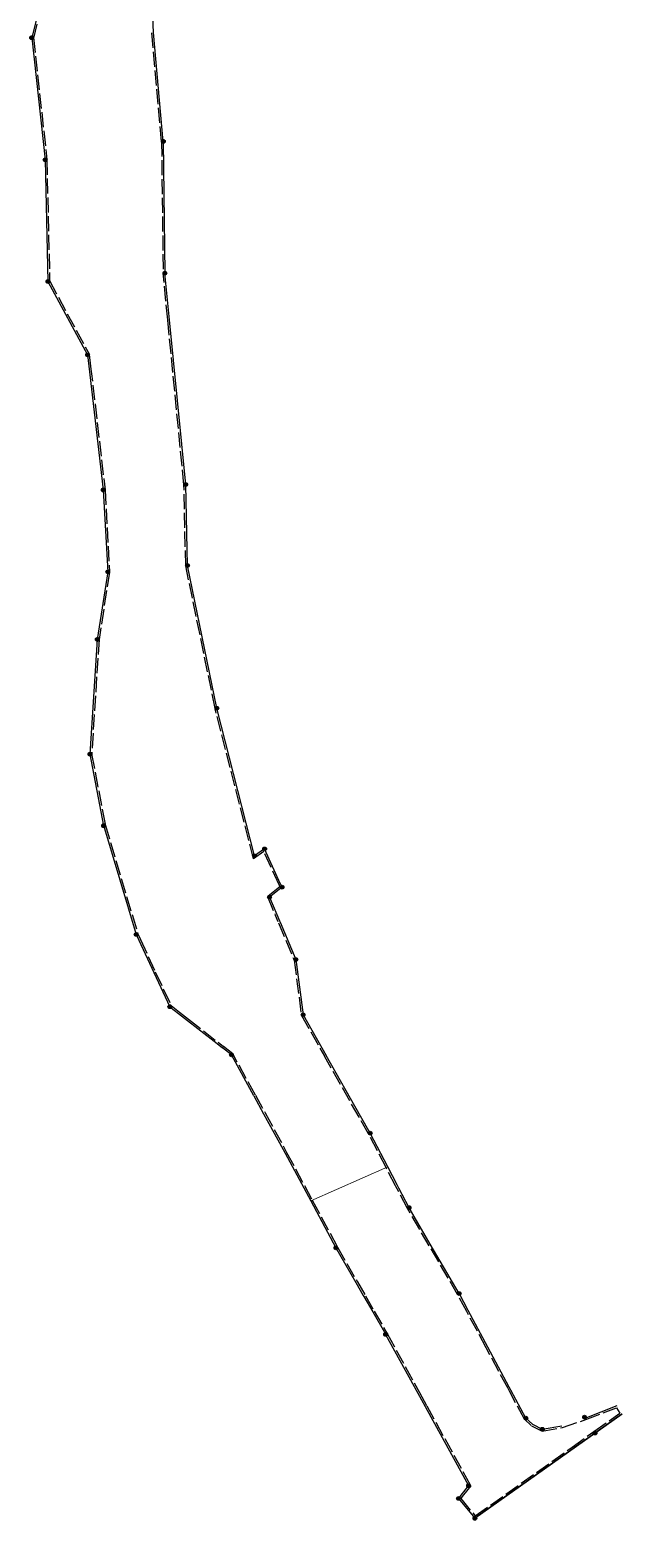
# Model space of a CAD drawing. Header units: metres. Extents: x 550507 to 551674, y 1839181 to 1840461.
# Drawn here: x 551438 to 551674, y 1839181 to 1839776 of the extents above; entities that cross this region are included whole.
import ezdxf

# ---------------------------------------------------------------- set-up
doc = ezdxf.new("R2010")
doc.units = ezdxf.units.M
doc.linetypes.add('LONG_DASHED', pattern=[7.5, 6, -1.5])
for name, color, linetype, lineweight in [('49', 7, 'Continuous', 25), ('50', 7, 'LONG_DASHED', 25), ('51', 7, 'Continuous', 25), ('52', 7, 'Continuous', 13)]:
    doc.layers.add(name, color=color, linetype=linetype, lineweight=lineweight)

msp = doc.modelspace()

# ---------------------------------------------------------------- hatches: boundary and pattern name
at = {"layer": '49'}
msp.add_hatch(color=256, dxfattribs=at).paths.add_polyline_path([(551528.218, 1839446.075, 1), (551526.718, 1839446.075, 1)])
msp.add_hatch(color=256, dxfattribs=at).paths.add_polyline_path([(551528.218, 1839446.075, 1), (551526.718, 1839446.075, 1)])
msp.add_hatch(color=256, dxfattribs=at).paths.add_polyline_path([(551528.218, 1839446.075, 1), (551526.718, 1839446.075, 1)])
at = {"layer": '51'}
for points in [[(551439.325, 1839772.519, 1), (551437.825, 1839772.519, 1)], [(551439.325, 1839772.519, 1), (551437.825, 1839772.519, 1)], [(551439.325, 1839772.519, 1), (551437.825, 1839772.519, 1)], [(551491.824, 1839731.138, 1), (551490.324, 1839731.138, 1)], [(551491.824, 1839731.138, 1), (551490.324, 1839731.138, 1)], [(551491.824, 1839731.138, 1), (551490.324, 1839731.138, 1)], [(551444.7, 1839723.788, 1), (551443.2, 1839723.788, 1)], [(551444.7, 1839723.788, 1), (551443.2, 1839723.788, 1)], [(551444.7, 1839723.788, 1), (551443.2, 1839723.788, 1)], [(551445.784, 1839675.249, 1), (551444.284, 1839675.249, 1)], [(551445.784, 1839675.249, 1), (551444.284, 1839675.249, 1)], [(551445.784, 1839675.249, 1), (551444.284, 1839675.249, 1)], [(551492.474, 1839678.587, 1), (551490.974, 1839678.587, 1)], [(551492.474, 1839678.587, 1), (551490.974, 1839678.587, 1)], [(551492.474, 1839678.587, 1), (551490.974, 1839678.587, 1)], [(551461.616, 1839645.995, 1), (551460.116, 1839645.995, 1)], [(551461.616, 1839645.995, 1), (551460.116, 1839645.995, 1)], [(551461.616, 1839645.995, 1), (551460.116, 1839645.995, 1)], [(551467.886, 1839592.053, 1), (551466.386, 1839592.053, 1)], [(551467.886, 1839592.053, 1), (551466.386, 1839592.053, 1)], [(551467.886, 1839592.053, 1), (551466.386, 1839592.053, 1)], [(551500.77, 1839594.21, 1), (551499.27, 1839594.21, 1)], [(551500.77, 1839594.21, 1), (551499.27, 1839594.21, 1)], [(551500.77, 1839594.21, 1), (551499.27, 1839594.21, 1)], [(551501.481, 1839561.964, 1), (551499.981, 1839561.964, 1)], [(551501.481, 1839561.964, 1), (551499.981, 1839561.964, 1)], [(551501.481, 1839561.964, 1), (551499.981, 1839561.964, 1)], [(551469.671, 1839559.406, 1), (551468.171, 1839559.406, 1)], [(551469.671, 1839559.406, 1), (551468.171, 1839559.406, 1)], [(551469.671, 1839559.406, 1), (551468.171, 1839559.406, 1)], [(551465.518, 1839532.456, 1), (551464.018, 1839532.456, 1)], [(551465.518, 1839532.456, 1), (551464.018, 1839532.456, 1)], [(551465.518, 1839532.456, 1), (551464.018, 1839532.456, 1)], [(551513.217, 1839504.97, 1), (551511.717, 1839504.97, 1)], [(551513.217, 1839504.97, 1), (551511.717, 1839504.97, 1)], [(551513.217, 1839504.97, 1), (551511.717, 1839504.97, 1)], [(551462.569, 1839486.662, 1), (551461.069, 1839486.662, 1)], [(551462.569, 1839486.662, 1), (551461.069, 1839486.662, 1)], [(551462.569, 1839486.662, 1), (551461.069, 1839486.662, 1)], [(551467.998, 1839458.116, 1), (551466.498, 1839458.116, 1)], [(551467.998, 1839458.116, 1), (551466.498, 1839458.116, 1)], [(551467.998, 1839458.116, 1), (551466.498, 1839458.116, 1)], [(551532.243, 1839448.85, 1), (551530.743, 1839448.85, 1)], [(551532.243, 1839448.85, 1), (551530.743, 1839448.85, 1)], [(551532.243, 1839448.85, 1), (551530.743, 1839448.85, 1)], [(551528.218, 1839446.075, 1), (551526.718, 1839446.075, 1)], [(551528.218, 1839446.075, 1), (551526.718, 1839446.075, 1)], [(551528.218, 1839446.075, 1), (551526.718, 1839446.075, 1)], [(551534.211, 1839429.592, 1), (551532.711, 1839429.592, 1)], [(551534.211, 1839429.592, 1), (551532.711, 1839429.592, 1)], [(551534.211, 1839429.592, 1), (551532.711, 1839429.592, 1)], [(551539.225, 1839433.575, 1), (551537.725, 1839433.575, 1)], [(551539.225, 1839433.575, 1), (551537.725, 1839433.575, 1)], [(551539.225, 1839433.575, 1), (551537.725, 1839433.575, 1)], [(551481.014, 1839414.72, 1), (551479.514, 1839414.72, 1)], [(551481.014, 1839414.72, 1), (551479.514, 1839414.72, 1)], [(551481.014, 1839414.72, 1), (551479.514, 1839414.72, 1)], [(551544.686, 1839404.699, 1), (551543.186, 1839404.699, 1)], [(551544.686, 1839404.699, 1), (551543.186, 1839404.699, 1)], [(551544.686, 1839404.699, 1), (551543.186, 1839404.699, 1)], [(551494.403, 1839385.904, 1), (551492.903, 1839385.904, 1)], [(551494.403, 1839385.904, 1), (551492.903, 1839385.904, 1)], [(551494.403, 1839385.904, 1), (551492.903, 1839385.904, 1)], [(551547.608, 1839382.66, 1), (551546.108, 1839382.66, 1)], [(551547.608, 1839382.66, 1), (551546.108, 1839382.66, 1)], [(551547.608, 1839382.66, 1), (551546.108, 1839382.66, 1)], [(551519.005, 1839366.664, 1), (551517.505, 1839366.664, 1)], [(551519.005, 1839366.664, 1), (551517.505, 1839366.664, 1)], [(551519.005, 1839366.664, 1), (551517.505, 1839366.664, 1)], [(551574.344, 1839335.465, 1), (551572.844, 1839335.465, 1)], [(551574.344, 1839335.465, 1), (551572.844, 1839335.465, 1)], [(551574.344, 1839335.465, 1), (551572.844, 1839335.465, 1)], [(551589.891, 1839305.688, 1), (551588.391, 1839305.688, 1)], [(551589.891, 1839305.688, 1), (551588.391, 1839305.688, 1)], [(551589.891, 1839305.688, 1), (551588.391, 1839305.688, 1)], [(551560.688, 1839289.667, 1), (551559.188, 1839289.667, 1)], [(551560.688, 1839289.667, 1), (551559.188, 1839289.667, 1)], [(551560.688, 1839289.667, 1), (551559.188, 1839289.667, 1)], [(551609.865, 1839271.461, 1), (551608.365, 1839271.461, 1)], [(551609.865, 1839271.461, 1), (551608.365, 1839271.461, 1)], [(551609.865, 1839271.461, 1), (551608.365, 1839271.461, 1)], [(551580.525, 1839255.149, 1), (551579.025, 1839255.149, 1)], [(551580.525, 1839255.149, 1), (551579.025, 1839255.149, 1)], [(551580.525, 1839255.149, 1), (551579.025, 1839255.149, 1)], [(551636.474, 1839221.726, 1), (551634.974, 1839221.726, 1)], [(551636.474, 1839221.726, 1), (551634.974, 1839221.726, 1)], [(551636.474, 1839221.726, 1), (551634.974, 1839221.726, 1)], [(551659.9, 1839222.14, 1), (551658.4, 1839222.14, 1)], [(551659.9, 1839222.14, 1), (551658.4, 1839222.14, 1)], [(551659.9, 1839222.14, 1), (551658.4, 1839222.14, 1)], [(551643.03, 1839217.3, 1), (551641.53, 1839217.3, 1)], [(551643.03, 1839217.3, 1), (551641.53, 1839217.3, 1)], [(551643.03, 1839217.3, 1), (551641.53, 1839217.3, 1)], [(551664.04, 1839215.8, 1), (551662.54, 1839215.8, 1)], [(551664.04, 1839215.8, 1), (551662.54, 1839215.8, 1)], [(551664.04, 1839215.8, 1), (551662.54, 1839215.8, 1)], [(551613.625, 1839194.813, 1), (551612.125, 1839194.813, 1)], [(551613.625, 1839194.813, 1), (551612.125, 1839194.813, 1)], [(551613.625, 1839194.813, 1), (551612.125, 1839194.813, 1)], [(551609.58, 1839189.698, 1), (551608.08, 1839189.698, 1)], [(551609.58, 1839189.698, 1), (551608.08, 1839189.698, 1)], [(551609.58, 1839189.698, 1), (551608.08, 1839189.698, 1)], [(551616.148, 1839181.768, 1), (551614.648, 1839181.768, 1)], [(551616.148, 1839181.768, 1), (551614.648, 1839181.768, 1)], [(551616.148, 1839181.768, 1), (551614.648, 1839181.768, 1)]]:
    msp.add_hatch(color=256, dxfattribs=at).paths.add_polyline_path(points)

# ---------------------------------------------------------------- linework, layer by layer
at = {"layer": '49'}
for p, q in [((551491.07, 1839731.13), (551491.72, 1839678.58)), ((551491.07, 1839731.13), (551491.72, 1839678.58)), ((551491.07, 1839731.13), (551491.72, 1839678.58)), ((551493.55, 1839659.98), (551491.72, 1839678.58)), ((551493.55, 1839659.98), (551491.72, 1839678.58)), ((551493.55, 1839659.98), (551491.72, 1839678.58)), ((551500.01, 1839594.2), (551493.55, 1839659.98)), ((551500.01, 1839594.2), (551493.55, 1839659.98)), ((551500.01, 1839594.2), (551493.55, 1839659.98)), ((551460.86, 1839645.99), (551461.39, 1839641.42)), ((551460.86, 1839645.99), (551461.39, 1839641.42)), ((551460.86, 1839645.99), (551461.39, 1839641.42)), ((551467.19, 1839458.38), (551480.26, 1839414.72)), ((551467.19, 1839458.38), (551480.26, 1839414.72)), ((551467.19, 1839458.38), (551480.26, 1839414.72)), ((551538.47, 1839433.57), (551537.32, 1839432.66)), ((551538.47, 1839433.57), (551537.32, 1839432.66)), ((551538.47, 1839433.57), (551537.32, 1839432.66)), ((551480.26, 1839414.72), (551481.33, 1839412.4)), ((551480.26, 1839414.72), (551481.33, 1839412.4)), ((551480.26, 1839414.72), (551481.33, 1839412.4)), ((551569.79, 1839342.17), (551556.03, 1839366.46)), ((551569.79, 1839342.17), (551556.03, 1839366.46)), ((551569.79, 1839342.17), (551556.03, 1839366.46)), ((551527.18, 1839350.32), (551531.09, 1839343.18)), ((551527.18, 1839350.32), (551531.09, 1839343.18)), ((551527.18, 1839350.32), (551531.09, 1839343.18)), ((551539.68, 1839327.44), (551549.89, 1839308.4)), ((551539.68, 1839327.44), (551549.89, 1839308.4)), ((551539.68, 1839327.44), (551549.89, 1839308.4)), ((551592.65, 1839231.66), (551595.55, 1839226.38)), ((551592.65, 1839231.66), (551595.55, 1839226.38)), ((551592.65, 1839231.66), (551595.55, 1839226.38)), ((551635.72, 1839221.72), (551629.74, 1839232.89)), ((551635.72, 1839221.72), (551629.74, 1839232.89)), ((551635.72, 1839221.72), (551629.74, 1839232.89)), ((551659.33, 1839221.79), (551672.14, 1839226.73)), ((551659.33, 1839221.79), (551672.14, 1839226.73)), ((551659.33, 1839221.79), (551672.14, 1839226.73)), ((551635.72, 1839221.72), (551638.32, 1839219.34)), ((551635.72, 1839221.72), (551638.32, 1839219.34)), ((551635.72, 1839221.72), (551638.32, 1839219.34)), ((551638.32, 1839219.34), (551642.28, 1839217.3)), ((551638.32, 1839219.34), (551642.28, 1839217.3)), ((551638.32, 1839219.34), (551642.28, 1839217.3)), ((551642.28, 1839217.3), (551650.13, 1839218.68)), ((551642.28, 1839217.3), (551650.13, 1839218.68)), ((551642.28, 1839217.3), (551650.13, 1839218.68))]:
    msp.add_line(p, q, dxfattribs=at)
at = {"layer": '49', "lineweight": 35}
msp.add_line((551615.39, 1839181.76), (551674.15, 1839223.52), dxfattribs=at)
msp.add_line((551615.39, 1839181.76), (551674.15, 1839223.52), dxfattribs=at)
msp.add_line((551615.39, 1839181.76), (551674.15, 1839223.52), dxfattribs=at)
at = {"layer": '49', "linetype": 'LONG_DASHED'}
for p in [(551662.88, 1839216.37), (551662.88, 1839216.37), (551662.88, 1839216.37), (551671.85, 1839225.87), (551671.85, 1839225.87), (551671.85, 1839225.87)]:
    msp.add_line(p, (551673.2, 1839223.71), dxfattribs=at)
at = {"layer": '49'}
for points in [[(551491.07, 1839731.13), (551487.21, 1839774.56), (551485.3, 1839817.97)], [(551491.07, 1839731.13), (551487.21, 1839774.56), (551485.3, 1839817.97)], [(551491.07, 1839731.13), (551487.21, 1839774.56), (551485.3, 1839817.97)], [(551448.98, 1839814.54), (551438.57, 1839772.51), (551443.94, 1839723.78), (551445.03, 1839675.24), (551460.86, 1839645.99)], [(551448.98, 1839814.54), (551438.57, 1839772.51), (551443.94, 1839723.78), (551445.03, 1839675.24), (551460.86, 1839645.99)], [(551448.98, 1839814.54), (551438.57, 1839772.51), (551443.94, 1839723.78), (551445.03, 1839675.24), (551460.86, 1839645.99)], [(551461.39, 1839641.42), (551467.13, 1839592.05), (551468.92, 1839559.4)], [(551461.39, 1839641.42), (551467.13, 1839592.05), (551468.92, 1839559.4)], [(551461.39, 1839641.42), (551467.13, 1839592.05), (551468.92, 1839559.4)], [(551537.89, 1839434.84), (551531.49, 1839448.84), (551527.46, 1839446.07), (551512.46, 1839504.96), (551500.73, 1839561.96), (551500.01, 1839594.2)], [(551537.89, 1839434.84), (551531.49, 1839448.84), (551527.46, 1839446.07), (551512.46, 1839504.96), (551500.73, 1839561.96), (551500.01, 1839594.2)], [(551537.89, 1839434.84), (551531.49, 1839448.84), (551527.46, 1839446.07), (551512.46, 1839504.96), (551500.73, 1839561.96), (551500.01, 1839594.2)], [(551468.92, 1839559.4), (551464.76, 1839532.45), (551461.81, 1839486.66), (551467.24, 1839458.11)], [(551468.92, 1839559.4), (551464.76, 1839532.45), (551461.81, 1839486.66), (551467.24, 1839458.11)], [(551468.92, 1839559.4), (551464.76, 1839532.45), (551461.81, 1839486.66), (551467.24, 1839458.11)], [(551537.32, 1839432.66), (551533.46, 1839429.59), (551536.37, 1839422.67)], [(551537.32, 1839432.66), (551533.46, 1839429.59), (551536.37, 1839422.67)], [(551537.32, 1839432.66), (551533.46, 1839429.59), (551536.37, 1839422.67)], [(551538.47, 1839433.57), (551537.88, 1839434.87), (551537.85, 1839434.94)], [(551538.47, 1839433.57), (551537.88, 1839434.87), (551537.85, 1839434.94)], [(551538.47, 1839433.57), (551537.88, 1839434.87), (551537.85, 1839434.94)], [(551536.37, 1839422.67), (551537.44, 1839420.12), (551537.64, 1839419.65)], [(551536.37, 1839422.67), (551537.44, 1839420.12), (551537.64, 1839419.65)], [(551536.37, 1839422.67), (551537.44, 1839420.12), (551537.64, 1839419.65)], [(551537.64, 1839419.65), (551543.93, 1839404.69), (551546.85, 1839382.66), (551556.03, 1839366.46)], [(551537.64, 1839419.65), (551543.93, 1839404.69), (551546.85, 1839382.66), (551556.03, 1839366.46)], [(551537.64, 1839419.65), (551543.93, 1839404.69), (551546.85, 1839382.66), (551556.03, 1839366.46)], [(551481.33, 1839412.41), (551487.26, 1839399.53), (551493.65, 1839385.9), (551497.15, 1839383.16)], [(551481.33, 1839412.41), (551487.26, 1839399.53), (551493.65, 1839385.9), (551497.15, 1839383.16)], [(551481.33, 1839412.41), (551487.26, 1839399.53), (551493.65, 1839385.9), (551497.15, 1839383.16)], [(551497.15, 1839383.16), (551499.5, 1839381.32), (551512.51, 1839371.15), (551514.66, 1839369.47)], [(551497.15, 1839383.16), (551499.5, 1839381.32), (551512.51, 1839371.15), (551514.66, 1839369.47)], [(551497.15, 1839383.16), (551499.5, 1839381.32), (551512.51, 1839371.15), (551514.66, 1839369.47)], [(551527.18, 1839350.32), (551518.25, 1839366.66), (551514.66, 1839369.47)], [(551527.18, 1839350.32), (551518.25, 1839366.66), (551514.66, 1839369.47)], [(551527.18, 1839350.32), (551518.25, 1839366.66), (551514.66, 1839369.47)], [(551531.09, 1839343.18), (551538.87, 1839328.94), (551539.68, 1839327.44)], [(551531.09, 1839343.18), (551538.87, 1839328.94), (551539.68, 1839327.44)], [(551531.09, 1839343.18), (551538.87, 1839328.94), (551539.68, 1839327.44)], [(551580.62, 1839322), (551573.59, 1839335.46), (551569.79, 1839342.17)], [(551580.62, 1839322), (551573.59, 1839335.46), (551569.79, 1839342.17)], [(551580.62, 1839322), (551573.59, 1839335.46), (551569.79, 1839342.17)], [(551585.04, 1839313.53), (551584.37, 1839314.81), (551580.62, 1839321.99)], [(551585.04, 1839313.53), (551584.37, 1839314.81), (551580.62, 1839321.99)], [(551585.04, 1839313.53), (551584.37, 1839314.81), (551580.62, 1839321.99)], [(551601.56, 1839284.41), (551597.61, 1839291.18), (551589.14, 1839305.68), (551585.04, 1839313.53)], [(551601.56, 1839284.41), (551597.61, 1839291.18), (551589.14, 1839305.68), (551585.04, 1839313.53)], [(551601.56, 1839284.41), (551597.61, 1839291.18), (551589.14, 1839305.68), (551585.04, 1839313.53)], [(551549.89, 1839308.4), (551559.93, 1839289.66), (551567.9, 1839275.79)], [(551549.89, 1839308.4), (551559.93, 1839289.66), (551567.9, 1839275.79)], [(551549.89, 1839308.4), (551559.93, 1839289.66), (551567.9, 1839275.79)], [(551609.2, 1839271.29), (551609.11, 1839271.46), (551601.55, 1839284.41)], [(551609.2, 1839271.29), (551609.11, 1839271.46), (551601.55, 1839284.41)], [(551609.2, 1839271.29), (551609.11, 1839271.46), (551601.55, 1839284.41)], [(551567.9, 1839275.79), (551570.85, 1839270.67), (551571.09, 1839270.24), (551574.61, 1839264.12), (551579.27, 1839256.02)], [(551567.9, 1839275.79), (551570.85, 1839270.67), (551571.09, 1839270.24), (551574.61, 1839264.12), (551579.27, 1839256.02)], [(551567.9, 1839275.79), (551570.85, 1839270.67), (551571.09, 1839270.24), (551574.61, 1839264.12), (551579.27, 1839256.02)], [(551629.74, 1839232.89), (551629.09, 1839234.11), (551620.54, 1839250.09), (551612.75, 1839264.66), (551609.2, 1839271.29)], [(551629.74, 1839232.89), (551629.09, 1839234.11), (551620.54, 1839250.09), (551612.75, 1839264.66), (551609.2, 1839271.29)], [(551629.74, 1839232.89), (551629.09, 1839234.11), (551620.54, 1839250.09), (551612.75, 1839264.66), (551609.2, 1839271.29)], [(551579.27, 1839256.02), (551579.77, 1839255.14), (551592.65, 1839231.66)], [(551579.27, 1839256.02), (551579.77, 1839255.14), (551592.65, 1839231.66)], [(551579.27, 1839256.02), (551579.77, 1839255.14), (551592.65, 1839231.66)], [(551595.55, 1839226.38), (551612.87, 1839194.81), (551609.81, 1839190.94)], [(551595.55, 1839226.38), (551612.87, 1839194.81), (551609.81, 1839190.94)], [(551595.55, 1839226.38), (551612.87, 1839194.81), (551609.81, 1839190.94)], [(551609.81, 1839190.94), (551608.83, 1839189.69), (551615.39, 1839181.76)], [(551609.81, 1839190.94), (551608.83, 1839189.69), (551615.39, 1839181.76)], [(551609.81, 1839190.94), (551608.83, 1839189.69), (551615.39, 1839181.76)]]:
    msp.add_lwpolyline(points, dxfattribs=at)
msp.add_circle((551527.468, 1839446.075), 0.75, dxfattribs=at)
msp.add_circle((551527.468, 1839446.075), 0.75, dxfattribs=at)
msp.add_circle((551527.468, 1839446.075), 0.75, dxfattribs=at)
at = {"layer": '50'}
for p, q in [((551449.66, 1839814.37), (551439.25, 1839772.35)), ((551449.66, 1839814.37), (551439.25, 1839772.35)), ((551449.66, 1839814.37), (551439.25, 1839772.35)), ((551490.37, 1839731.07), (551486.41, 1839775.64)), ((551490.37, 1839731.07), (551486.41, 1839775.64)), ((551490.37, 1839731.07), (551486.41, 1839775.64)), ((551439.27, 1839772.59), (551444.64, 1839723.86)), ((551439.27, 1839772.59), (551444.64, 1839723.86)), ((551439.27, 1839772.59), (551444.64, 1839723.86)), ((551490.37, 1839731.13), (551491.02, 1839678.58)), ((551490.37, 1839731.13), (551491.02, 1839678.58)), ((551490.37, 1839731.13), (551491.02, 1839678.58)), ((551444.64, 1839723.8), (551445.73, 1839675.26)), ((551444.64, 1839723.8), (551445.73, 1839675.26)), ((551444.64, 1839723.8), (551445.73, 1839675.26)), ((551445.65, 1839675.58), (551461.48, 1839646.33)), ((551445.65, 1839675.58), (551461.48, 1839646.33)), ((551445.65, 1839675.58), (551461.48, 1839646.33)), ((551492.85, 1839659.92), (551491.02, 1839678.52)), ((551492.85, 1839659.92), (551491.02, 1839678.52)), ((551492.85, 1839659.92), (551491.02, 1839678.52)), ((551499.32, 1839594.14), (551492.84, 1839659.99)), ((551499.32, 1839594.14), (551492.84, 1839659.99)), ((551499.32, 1839594.14), (551492.84, 1839659.99)), ((551461.56, 1839646.07), (551462.09, 1839641.49)), ((551461.56, 1839646.07), (551462.09, 1839641.49)), ((551461.56, 1839646.07), (551462.09, 1839641.49)), ((551462.1, 1839641.37), (551467.83, 1839592.12)), ((551462.1, 1839641.37), (551467.83, 1839592.12)), ((551462.1, 1839641.37), (551467.83, 1839592.12)), ((551467.83, 1839592.08), (551469.62, 1839559.44)), ((551467.83, 1839592.08), (551469.62, 1839559.44)), ((551467.83, 1839592.08), (551469.62, 1839559.44)), ((551500.03, 1839561.94), (551499.31, 1839594.19)), ((551500.03, 1839561.94), (551499.31, 1839594.19)), ((551500.03, 1839561.94), (551499.31, 1839594.19)), ((551511.77, 1839504.82), (551500.04, 1839561.81)), ((551511.77, 1839504.82), (551500.04, 1839561.81)), ((551511.77, 1839504.82), (551500.04, 1839561.81)), ((551469.61, 1839559.3), (551465.45, 1839532.35)), ((551469.61, 1839559.3), (551465.45, 1839532.35)), ((551469.61, 1839559.3), (551465.45, 1839532.35)), ((551465.46, 1839532.41), (551462.51, 1839486.61)), ((551465.46, 1839532.41), (551462.51, 1839486.61)), ((551465.46, 1839532.41), (551462.51, 1839486.61)), ((551527.03, 1839444.93), (551511.78, 1839504.79)), ((551527.03, 1839444.93), (551511.78, 1839504.79)), ((551527.03, 1839444.93), (551511.78, 1839504.79)), ((551462.5, 1839486.78), (551467.93, 1839458.24)), ((551462.5, 1839486.78), (551467.93, 1839458.24)), ((551462.5, 1839486.78), (551467.93, 1839458.24)), ((551467.86, 1839458.58), (551480.93, 1839414.91)), ((551467.86, 1839458.58), (551480.93, 1839414.91)), ((551467.86, 1839458.58), (551480.93, 1839414.91)), ((551537.61, 1839433.78), (551537.24, 1839434.59)), ((551537.61, 1839433.78), (551537.24, 1839434.59)), ((551537.61, 1839433.78), (551537.24, 1839434.59)), ((551535.72, 1839422.4), (551536.79, 1839419.85)), ((551535.72, 1839422.4), (551536.79, 1839419.85)), ((551535.72, 1839422.4), (551536.79, 1839419.85)), ((551480.9, 1839415.01), (551481.97, 1839412.69)), ((551480.9, 1839415.01), (551481.97, 1839412.69)), ((551480.9, 1839415.01), (551481.97, 1839412.69)), ((551497.59, 1839383.71), (551501.17, 1839380.91)), ((551497.59, 1839383.71), (551501.17, 1839380.91)), ((551497.59, 1839383.71), (551501.17, 1839380.91)), ((551501.17, 1839380.91), (551512.95, 1839371.7)), ((551501.17, 1839380.91), (551512.95, 1839371.7)), ((551501.17, 1839380.91), (551512.95, 1839371.7)), ((551512.95, 1839371.7), (551515.09, 1839370.02)), ((551512.95, 1839371.7), (551515.09, 1839370.02)), ((551512.95, 1839371.7), (551515.09, 1839370.02)), ((551569.18, 1839341.82), (551555.43, 1839366.11)), ((551569.18, 1839341.82), (551555.43, 1839366.11)), ((551569.18, 1839341.82), (551555.43, 1839366.11)), ((551527.8, 1839350.66), (551531.71, 1839343.51)), ((551527.8, 1839350.66), (551531.71, 1839343.51)), ((551527.8, 1839350.66), (551531.71, 1839343.51)), ((551540.29, 1839327.77), (551550.51, 1839308.73)), ((551540.29, 1839327.77), (551550.51, 1839308.73)), ((551540.29, 1839327.77), (551550.51, 1839308.73)), ((551583.75, 1839314.48), (551580, 1839321.67)), ((551583.75, 1839314.48), (551580, 1839321.67)), ((551583.75, 1839314.48), (551580, 1839321.67)), ((551584.42, 1839313.2), (551583.75, 1839314.48)), ((551584.42, 1839313.2), (551583.75, 1839314.48)), ((551584.42, 1839313.2), (551583.75, 1839314.48)), ((551568.51, 1839276.14), (551571.45, 1839271.02)), ((551568.51, 1839276.14), (551571.45, 1839271.02)), ((551568.51, 1839276.14), (551571.45, 1839271.02)), ((551571.7, 1839270.59), (551575.22, 1839264.46)), ((551571.7, 1839270.59), (551575.22, 1839264.46)), ((551571.7, 1839270.59), (551575.22, 1839264.46)), ((551612.13, 1839264.33), (551608.58, 1839270.96)), ((551612.13, 1839264.33), (551608.58, 1839270.96)), ((551612.13, 1839264.33), (551608.58, 1839270.96)), ((551575.22, 1839264.46), (551579.88, 1839256.36)), ((551575.22, 1839264.46), (551579.88, 1839256.36)), ((551575.22, 1839264.46), (551579.88, 1839256.36)), ((551619.93, 1839249.77), (551612.13, 1839264.33)), ((551619.93, 1839249.77), (551612.13, 1839264.33)), ((551619.93, 1839249.77), (551612.13, 1839264.33)), ((551628.48, 1839233.78), (551619.93, 1839249.77)), ((551628.48, 1839233.78), (551619.93, 1839249.77)), ((551628.48, 1839233.78), (551619.93, 1839249.77)), ((551629.13, 1839232.56), (551628.48, 1839233.78)), ((551629.13, 1839232.56), (551628.48, 1839233.78)), ((551629.13, 1839232.56), (551628.48, 1839233.78)), ((551593.27, 1839232), (551596.16, 1839226.71)), ((551593.27, 1839232), (551596.16, 1839226.71)), ((551593.27, 1839232), (551596.16, 1839226.71)), ((551635.17, 1839221.26), (551629.13, 1839232.56)), ((551635.17, 1839221.26), (551629.13, 1839232.56)), ((551635.17, 1839221.26), (551629.13, 1839232.56)), ((551659.58, 1839221.14), (551671.85, 1839225.87)), ((551659.58, 1839221.14), (551671.85, 1839225.87)), ((551659.58, 1839221.14), (551671.85, 1839225.87)), ((551635.25, 1839221.2), (551637.85, 1839218.82)), ((551635.25, 1839221.2), (551637.85, 1839218.82)), ((551635.25, 1839221.2), (551637.85, 1839218.82)), ((551638, 1839218.72), (551642.17, 1839216.57)), ((551638, 1839218.72), (551642.17, 1839216.57)), ((551638, 1839218.72), (551642.17, 1839216.57)), ((551642.17, 1839216.57), (551650.25, 1839217.99)), ((551642.17, 1839216.57), (551650.25, 1839217.99)), ((551642.17, 1839216.57), (551650.25, 1839217.99)), ((551650.38, 1839218.03), (551659.58, 1839221.14)), ((551650.38, 1839218.03), (551659.58, 1839221.14)), ((551650.38, 1839218.03), (551659.58, 1839221.14)), ((551654.13, 1839210.13), (551662.88, 1839216.37)), ((551654.13, 1839210.13), (551662.88, 1839216.37)), ((551654.13, 1839210.13), (551662.88, 1839216.37))]:
    msp.add_line(p, q, dxfattribs=at)
for points in [[(551537.25, 1839434.55), (551531.2, 1839447.79), (551527.03, 1839444.93)], [(551537.25, 1839434.55), (551531.2, 1839447.79), (551527.03, 1839444.93)], [(551537.25, 1839434.55), (551531.2, 1839447.79), (551527.03, 1839444.93)], [(551537.61, 1839433.78), (551532.6, 1839429.8), (551535.72, 1839422.4)], [(551537.61, 1839433.78), (551532.6, 1839429.8), (551535.72, 1839422.4)], [(551537.61, 1839433.78), (551532.6, 1839429.8), (551535.72, 1839422.4)], [(551536.99, 1839419.37), (551543.25, 1839404.51), (551546.18, 1839382.43), (551555.43, 1839366.11)], [(551536.99, 1839419.37), (551543.25, 1839404.51), (551546.18, 1839382.43), (551555.43, 1839366.11)], [(551536.99, 1839419.37), (551543.25, 1839404.51), (551546.18, 1839382.43), (551555.43, 1839366.11)], [(551481.97, 1839412.7), (551487.9, 1839399.83), (551494.21, 1839386.34), (551497.59, 1839383.71)], [(551481.97, 1839412.7), (551487.9, 1839399.83), (551494.21, 1839386.34), (551497.59, 1839383.71)], [(551481.97, 1839412.7), (551487.9, 1839399.83), (551494.21, 1839386.34), (551497.59, 1839383.71)], [(551527.8, 1839350.66), (551518.8, 1839367.12), (551515.09, 1839370.02)], [(551527.8, 1839350.66), (551518.8, 1839367.12), (551515.09, 1839370.02)], [(551527.8, 1839350.66), (551518.8, 1839367.12), (551515.09, 1839370.02)], [(551531.71, 1839343.51), (551539.49, 1839329.27), (551540.29, 1839327.76)], [(551531.71, 1839343.51), (551539.49, 1839329.27), (551540.29, 1839327.76)], [(551531.71, 1839343.51), (551539.49, 1839329.27), (551540.29, 1839327.76)], [(551580, 1839321.68), (551572.97, 1839335.12), (551569.18, 1839341.82)], [(551580, 1839321.68), (551572.97, 1839335.12), (551569.18, 1839341.82)], [(551580, 1839321.68), (551572.97, 1839335.12), (551569.18, 1839341.82)], [(551608.58, 1839270.95), (551608.5, 1839271.11), (551588.52, 1839305.35), (551584.42, 1839313.2)], [(551608.58, 1839270.95), (551608.5, 1839271.11), (551588.52, 1839305.35), (551584.42, 1839313.2)], [(551608.58, 1839270.95), (551608.5, 1839271.11), (551588.52, 1839305.35), (551584.42, 1839313.2)], [(551550.51, 1839308.73), (551560.55, 1839290), (551568.51, 1839276.14)], [(551550.51, 1839308.73), (551560.55, 1839290), (551568.51, 1839276.14)], [(551550.51, 1839308.73), (551560.55, 1839290), (551568.51, 1839276.14)], [(551579.88, 1839256.36), (551580.38, 1839255.49), (551593.27, 1839232)], [(551579.88, 1839256.36), (551580.38, 1839255.49), (551593.27, 1839232)], [(551579.88, 1839256.36), (551580.38, 1839255.49), (551593.27, 1839232)], [(551596.16, 1839226.71), (551613.71, 1839194.73), (551610.37, 1839190.51)], [(551596.16, 1839226.71), (551613.71, 1839194.73), (551610.37, 1839190.51)], [(551596.16, 1839226.71), (551613.71, 1839194.73), (551610.37, 1839190.51)], [(551610.36, 1839190.51), (551609.73, 1839189.7), (551615.51, 1839182.71), (551654.13, 1839210.13)], [(551610.36, 1839190.51), (551609.73, 1839189.7), (551615.51, 1839182.71), (551654.13, 1839210.13)], [(551610.36, 1839190.51), (551609.73, 1839189.7), (551615.51, 1839182.71), (551654.13, 1839210.13)]]:
    msp.add_lwpolyline(points, dxfattribs=at)
at = {"layer": '51'}
for centre in [(551438.575, 1839772.519), (551438.575, 1839772.519), (551438.575, 1839772.519), (551491.074, 1839731.138), (551491.074, 1839731.138), (551491.074, 1839731.138), (551443.95, 1839723.788), (551443.95, 1839723.788), (551443.95, 1839723.788), (551445.034, 1839675.249), (551445.034, 1839675.249), (551445.034, 1839675.249), (551491.724, 1839678.587), (551491.724, 1839678.587), (551491.724, 1839678.587), (551460.866, 1839645.995), (551460.866, 1839645.995), (551460.866, 1839645.995), (551467.136, 1839592.053), (551467.136, 1839592.053), (551467.136, 1839592.053), (551500.02, 1839594.21), (551500.02, 1839594.21), (551500.02, 1839594.21), (551500.731, 1839561.964), (551500.731, 1839561.964), (551500.731, 1839561.964), (551468.921, 1839559.406), (551468.921, 1839559.406), (551468.921, 1839559.406), (551464.768, 1839532.456), (551464.768, 1839532.456), (551464.768, 1839532.456), (551512.467, 1839504.97), (551512.467, 1839504.97), (551512.467, 1839504.97), (551461.819, 1839486.662), (551461.819, 1839486.662), (551461.819, 1839486.662), (551467.248, 1839458.116), (551467.248, 1839458.116), (551467.248, 1839458.116), (551531.493, 1839448.85), (551531.493, 1839448.85), (551531.493, 1839448.85), (551527.468, 1839446.075), (551527.468, 1839446.075), (551527.468, 1839446.075), (551533.461, 1839429.592), (551533.461, 1839429.592), (551533.461, 1839429.592), (551538.475, 1839433.575), (551538.475, 1839433.575), (551538.475, 1839433.575), (551480.264, 1839414.72), (551480.264, 1839414.72), (551480.264, 1839414.72), (551543.936, 1839404.699), (551543.936, 1839404.699), (551543.936, 1839404.699), (551493.653, 1839385.904), (551493.653, 1839385.904), (551493.653, 1839385.904), (551546.858, 1839382.66), (551546.858, 1839382.66), (551546.858, 1839382.66), (551518.255, 1839366.664), (551518.255, 1839366.664), (551518.255, 1839366.664), (551573.594, 1839335.465), (551573.594, 1839335.465), (551573.594, 1839335.465), (551589.141, 1839305.688), (551589.141, 1839305.688), (551589.141, 1839305.688), (551559.938, 1839289.667), (551559.938, 1839289.667), (551559.938, 1839289.667), (551609.115, 1839271.461), (551609.115, 1839271.461), (551609.115, 1839271.461), (551579.775, 1839255.149), (551579.775, 1839255.149), (551579.775, 1839255.149), (551635.724, 1839221.726), (551635.724, 1839221.726), (551635.724, 1839221.726), (551659.15, 1839222.14), (551659.15, 1839222.14), (551659.15, 1839222.14), (551642.28, 1839217.3), (551642.28, 1839217.3), (551642.28, 1839217.3), (551663.29, 1839215.8), (551663.29, 1839215.8), (551663.29, 1839215.8), (551612.875, 1839194.813), (551612.875, 1839194.813), (551612.875, 1839194.813), (551608.83, 1839189.698), (551608.83, 1839189.698), (551608.83, 1839189.698), (551615.398, 1839181.768), (551615.398, 1839181.768), (551615.398, 1839181.768)]:
    msp.add_circle(centre, 0.75, dxfattribs=at)
at = {"layer": '52'}
msp.add_line((551549.89, 1839308.4), (551580.62, 1839321.99), dxfattribs=at)
msp.add_line((551549.89, 1839308.4), (551580.62, 1839321.99), dxfattribs=at)
msp.add_line((551549.89, 1839308.4), (551580.62, 1839321.99), dxfattribs=at)

doc.saveas('drawing.dxf')
